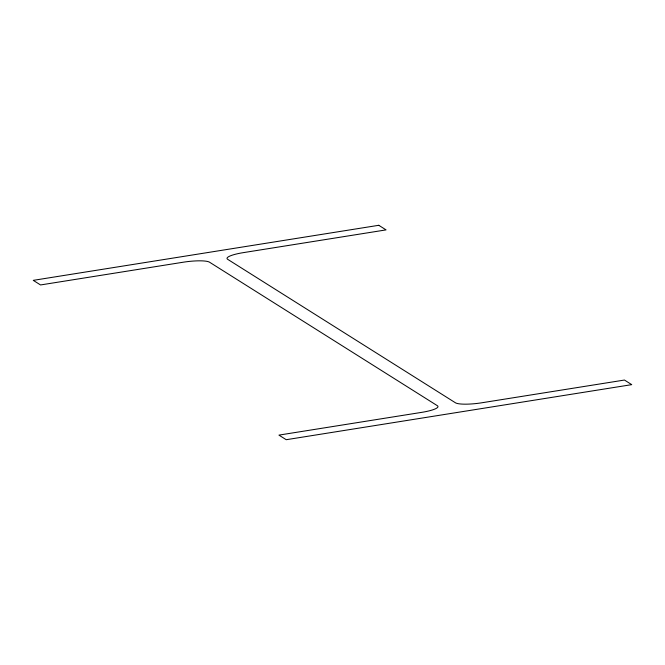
<?xml version="1.0" encoding="UTF-8"?>
<svg xmlns="http://www.w3.org/2000/svg" width="665" height="665" viewBox="0 0 665 665"><rect width="100%" height="100%" fill="white"/><g stroke="black" fill="none" stroke-linecap="round" stroke-linejoin="round"><path stroke-width="1" d="M378.776 225.294L33.25 280.356L40.54 284.953L183.274 262.209A21.77 4.04 -6.6 0 1 209.566 262.218L437.312 405.675A21.77 4.04 -6.6 0 1 421.66 412.367L278.926 435.11L286.224 439.706L631.75 384.644L624.46 380.048L481.726 402.791A21.77 4.04 -6.6 0 1 455.434 402.782L227.688 259.325A21.77 4.04 -6.6 0 1 243.34 252.634L386.074 229.891L378.776 225.294"/></g></svg>
